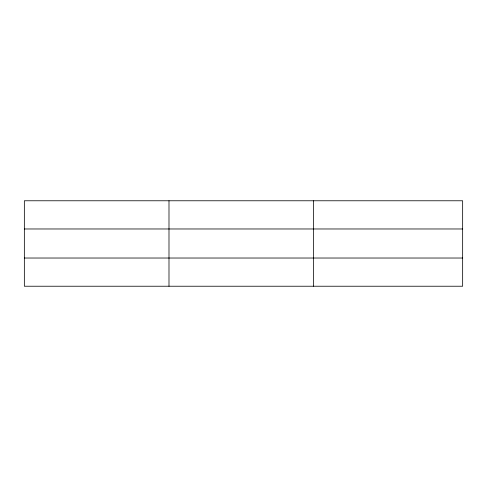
<?xml version="1.0" encoding="UTF-8"?>
<svg xmlns="http://www.w3.org/2000/svg" width="487" height="487" viewBox="0 0 487 487"><rect width="100%" height="100%" fill="white"/><g stroke="black" fill="none" stroke-linecap="round" stroke-linejoin="round"><path stroke-width="0.73" d="M168.989 200.772L168.989 286.228M313.628 200.772L313.628 286.228M462.65 228.975L462.65 200.772L24.35 200.772L24.35 286.228L462.65 286.228L462.65 228.975L24.35 228.975M24.35 258.025L462.65 258.025"/></g></svg>
